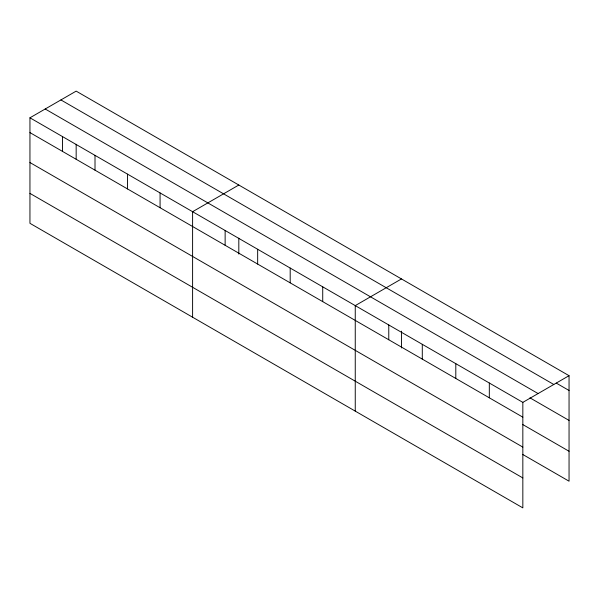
<?xml version="1.0" encoding="UTF-8"?>
<svg xmlns="http://www.w3.org/2000/svg" width="599" height="599" viewBox="0 0 599 599"><rect width="100%" height="100%" fill="white"/><g stroke="black" fill="none" stroke-linecap="round" stroke-linejoin="round"><path stroke-width="0.9" d="M29.95 117.801L522.837 402.371L522.837 507.877L29.95 223.315L29.95 117.801L76.163 91.123L569.05 375.685L569.05 481.199L522.762 454.476M238.814 185.024L192.601 211.709L192.601 317.223M401.472 278.932L355.252 305.617L355.252 411.124M522.837 402.371L569.05 375.685M556.284 383.113L569.05 390.481M60.911 99.928L553.798 384.491M45.202 108.996L538.089 393.565M529.95 397.841L569.05 420.416M29.95 132.604L522.837 417.166M522.762 424.541L569.05 451.264M29.95 162.539L522.837 447.101M29.95 193.38L522.837 477.942M489.323 383.016L489.323 397.811M455.802 363.668L455.802 378.463M422.288 344.313L422.288 359.115M401.472 331.142L401.472 347.967M388.773 324.965L388.773 339.76M322.726 286.831L322.726 301.634M290.193 268.053L290.193 282.848M257.66 249.274L257.66 264.069M238.814 238.17L238.814 254.058M225.134 230.488L225.134 245.291M160.075 192.93L160.075 207.726M127.542 174.144L127.542 188.947M95.009 155.366L95.009 170.161M76.163 144.269L76.163 159.222M62.483 136.587L62.483 151.382"/></g></svg>
